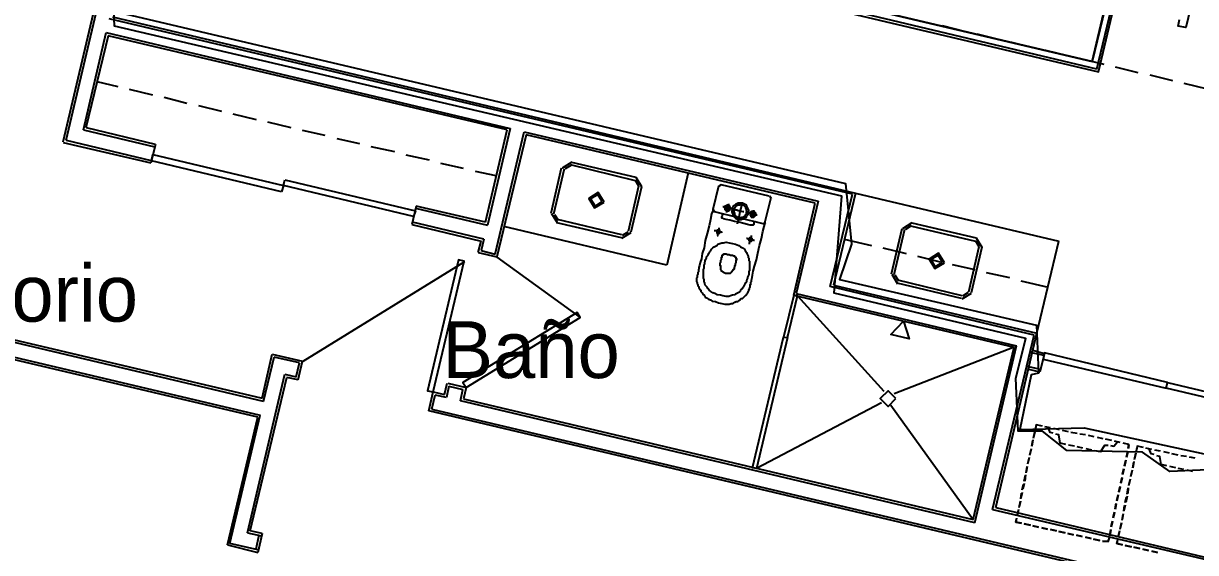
# Model space of a CAD drawing. Header units: feet. Extents: x -84 to 198, y -22 to 181.
# Drawn here: x 40.88 to 65.63, y 102.09 to 113.26 of the extents above; entities that cross this region are included whole.
import ezdxf
from ezdxf.enums import TextEntityAlignment as Align

# ---------------------------------------------------------------- set-up
doc = ezdxf.new("R2010")
doc.units = ezdxf.units.FT
for name, color, linetype in [('A-AREA-COMUN', 252, 'CONTINUOUS'), ('A-AREA-UNIDAD', 30, 'CONTINUOUS'), ('A-LINEA', 7, 'CONTINUOUS'), ('A-LINEA-FINA', 9, 'CONTINUOUS'), ('A-MURO-CONCRETO', 8, 'CONTINUOUS'), ('A-NOMBRE-ESPACIO', 2, 'CONTINUOUS')]:
    doc.layers.add(name, color=color, linetype=linetype)

msp = doc.modelspace()

# ---------------------------------------------------------------- linework, layer by layer
at = {"layer": 'A-AREA-COMUN'}
msp.add_lwpolyline([(42.912, 113.4933), (58.24, 109.8844), (58.368, 108.6044), (58.112, 107.8578), (62.272, 106.8978), (62.32, 105.8844), (62.16, 105.8489), (61.92, 104.6933), (63.28, 104.7289), (66.24, 104.0889)], dxfattribs=at)
at = {"layer": 'A-AREA-UNIDAD'}
msp.add_lwpolyline([(66.208, 103.8578), (65.088, 103.8044), (64.512, 104.2133), (62.912, 104.2489), (62.4, 104.6578), (61.888, 104.6578), (61.84, 105.7778), (62.048, 106.6133), (58, 107.5733), (58.16, 109.6178), (42.8, 113.2089), (42.752, 114.3644)], dxfattribs=at)
at = {"layer": 'A-LINEA'}
for p, q in [((43.2667, 117.0978), (41.7733, 110.7911)), ((41.72, 110.7644), (43.2, 117.0578)), ((63.5467, 112.2978), (63.8933, 113.7378)), ((42.76, 113.4044), (58.4533, 109.6844)), ((58.3867, 109.6578), (42.6933, 113.3644)), ((60.28, 113.2178), (60.7733, 113.0978)), ((42.1467, 111.0178), (42.6267, 113.0711)), ((42.6667, 113.0044), (42.2, 111.0578)), ((42.6267, 113.0711), (51.16, 111.0444)), ((51.0933, 111.0178), (42.6667, 113.0044)), ((61.0133, 113.0444), (61.4933, 112.9244)), ((61.7467, 112.8711), (62.2267, 112.7511)), ((62.4667, 112.6978), (62.96, 112.5778)), ((63.2, 112.5244), (63.6933, 112.4044)), ((63.9333, 112.3511), (64.4133, 112.2311)), ((64.6667, 112.1778), (65.1467, 112.0578)), ((42.88, 111.9244), (42.44, 112.0311)), ((65.3867, 112.0044), (65.88, 111.8844)), ((43.6133, 111.7511), (43.12, 111.8711)), ((44.3333, 111.5778), (43.8533, 111.6978)), ((45.0667, 111.4044), (44.5867, 111.5244)), ((45.8, 111.2311), (45.3067, 111.3511)), ((46.5333, 111.0578), (46.04, 111.1778)), ((42.1467, 111.0178), (43.6533, 110.6578)), ((43.6667, 110.7111), (42.2133, 111.0578)), ((47.2533, 110.8978), (46.7733, 111.0044)), ((50.64, 109.0711), (51.0933, 111.0178)), ((51.16, 111.0444), (50.68, 109.0044)), ((50.84, 108.3911), (51.4533, 110.9778)), ((51.4933, 110.9111), (50.88, 108.3378)), ((51.4533, 110.9778), (57.6667, 109.5111)), ((57.6, 109.4711), (51.4933, 110.9111)), ((41.72, 110.7511), (43.5733, 110.3244)), ((43.5867, 110.3644), (41.7867, 110.7911)), ((43.6667, 110.7111), (43.5733, 110.3244)), ((47.9867, 110.7244), (47.5067, 110.8311)), ((48.72, 110.5511), (48.2267, 110.6578)), ((49.4533, 110.3778), (48.96, 110.4844)), ((50.1733, 110.2044), (49.6933, 110.3111)), ((52.0267, 109.2578), (52.24, 110.2178)), ((52.08, 109.2444), (52.3067, 110.2044)), ((52.4584, 110.3333), (52.2578, 110.2095)), ((52.443, 110.2684), (52.3227, 110.1941)), ((52.4267, 110.2844), (53.8, 109.9511)), ((52.4533, 110.3378), (53.8133, 110.0178)), ((50.8667, 110.0444), (50.4267, 110.1378)), ((53.8773, 109.8281), (53.803, 109.9484)), ((53.9422, 109.8127), (53.8184, 110.0133)), ((54.92, 110.1111), (54.4667, 108.1644)), ((53.8667, 109.8311), (53.6533, 108.8711)), ((53.9333, 109.8178), (53.7067, 108.8578)), ((55.56, 109.8311), (55.44, 109.3378)), ((55.6174, 109.8565), (55.5613, 109.8219)), ((56.6267, 109.6178), (55.6133, 109.8578)), ((57.92, 107.7111), (58.3867, 109.6578)), ((58.4533, 109.6844), (57.9867, 107.7378)), ((58.4533, 109.6844), (62.7467, 108.6711)), ((56.5467, 109.0844), (56.6667, 109.5644)), ((56.6787, 109.5604), (56.6441, 109.6165)), ((57.1467, 107.5244), (57.6, 109.4711)), ((57.6667, 109.5111), (57.2, 107.5644)), ((49.1733, 109.4044), (49.08, 109.0178)), ((49.16, 109.3644), (50.68, 109.0044)), ((50.64, 109.0711), (49.1733, 109.4044)), ((52.0311, 109.2495), (52.155, 109.0489)), ((52.096, 109.2341), (52.1703, 109.1138)), ((55.4413, 109.3419), (55.4759, 109.2857)), ((55.4667, 109.2978), (56.4933, 109.0444)), ((49.08, 109.0178), (50.5467, 108.6711)), ((50.6, 108.7111), (49.0933, 109.0711)), ((54.4667, 108.1644), (51.0267, 108.9778)), ((53.5067, 108.7378), (52.1467, 109.0578)), ((53.52, 108.8044), (52.16, 109.1244)), ((56.5026, 109.0324), (56.5587, 109.067)), ((59.2133, 107.9778), (59.44, 108.9378)), ((59.2667, 107.9644), (59.4933, 108.9244)), ((59.645, 109.0533), (59.4445, 108.9295)), ((59.6297, 108.9884), (59.5094, 108.9141)), ((59.6133, 108.9911), (60.9867, 108.6711)), ((59.64, 109.0578), (61, 108.7378)), ((31.0533, 108.8578), (45.92, 105.3511)), ((45.9467, 105.2844), (31.0533, 108.8044)), ((50.48, 108.4311), (50.5467, 108.6711)), ((50.6, 108.7111), (50.5467, 108.4711)), ((53.515, 108.7289), (53.7155, 108.8527)), ((53.5303, 108.7938), (53.6506, 108.8681)), ((58.2133, 108.7111), (58.7867, 108.5778)), ((61.064, 108.5481), (60.9897, 108.6684)), ((61.1289, 108.5327), (61.005, 108.7333)), ((62.28, 106.7244), (62.7467, 108.6711)), ((31.04, 108.4978), (45.88, 104.9911)), ((45.8267, 104.9511), (31.04, 108.4444)), ((50.48, 108.4311), (50.88, 108.3378)), ((50.5467, 108.4711), (50.84, 108.3911)), ((59.0267, 108.5244), (59.52, 108.4044)), ((61.0533, 108.5511), (60.84, 107.5911)), ((61.12, 108.5378), (60.8933, 107.5778)), ((50.1923, 108.235), (46.7828, 106.1301)), ((52.6442, 107.0595), (50.8856, 108.3283)), ((59.76, 108.3511), (60.24, 108.2311)), ((60.4933, 108.1778), (60.9733, 108.0711)), ((59.2178, 107.9695), (59.3416, 107.7689)), ((59.2827, 107.9541), (59.357, 107.8338)), ((61.2133, 108.0044), (61.7067, 107.8978)), ((62.2267, 106.6844), (57.92, 107.7111)), ((57.9867, 107.7378), (62.28, 106.7244)), ((60.6933, 107.4578), (59.3333, 107.7778)), ((60.7067, 107.5111), (59.3467, 107.8444)), ((61.9467, 107.8311), (62.52, 107.6978)), ((57.1467, 107.5244), (61.8, 106.4311)), ((57.1733, 107.4711), (57.1733, 107.4711)), ((57.2, 107.5644), (61.8533, 106.4578)), ((57.2267, 107.5111), (59.0533, 105.4978)), ((60.7016, 107.4489), (60.9022, 107.5727)), ((60.717, 107.5138), (60.8373, 107.5881)), ((61.4133, 103.0444), (62.28, 106.7244)), ((60.9733, 102.7244), (61.8533, 106.4578)), ((61.3467, 103.0044), (62.2267, 106.6844)), ((45.92, 105.3511), (46.1333, 106.2844)), ((45.9467, 105.2844), (46.1733, 106.2178)), ((46.1333, 106.2844), (46.7733, 106.1378)), ((46.7067, 106.0978), (46.1733, 106.2178)), ((61.8, 106.4311), (59.2667, 105.4444)), ((60.9333, 102.7911), (61.8, 106.4311)), ((62.1333, 106.3244), (62.4267, 106.2578)), ((62.2, 106.3644), (62.44, 106.2978)), ((62.44, 106.2978), (62.3467, 105.9111)), ((46.64, 105.8044), (46.7067, 106.0978)), ((46.68, 105.7378), (46.7733, 106.1378)), ((62.0667, 106.0311), (62.36, 105.9644)), ((62.1067, 105.9644), (62.3467, 105.9111)), ((45.6133, 102.5111), (46.4, 105.8578)), ((45.6667, 102.5511), (46.44, 105.7911)), ((46.4, 105.8578), (46.64, 105.8044)), ((46.68, 105.7378), (46.44, 105.7911)), ((49.44, 105.0844), (49.5333, 105.4844)), ((49.5333, 105.4844), (49.7733, 105.4311)), ((49.7733, 105.4311), (49.8267, 105.6711)), ((49.8667, 105.6044), (49.8133, 105.3644)), ((49.84, 105.6711), (50.2267, 105.5778)), ((49.8667, 105.6044), (50.16, 105.5378)), ((50.1067, 105.2978), (50.16, 105.5378)), ((50.2267, 105.5778), (50.1733, 105.3378)), ((49.5067, 105.1244), (49.5733, 105.4178)), ((49.8133, 105.3644), (49.5733, 105.4178)), ((60.9733, 102.7244), (50.1067, 105.2978)), ((50.1733, 105.3378), (60.9333, 102.7911)), ((59, 105.2578), (56.36, 103.8711)), ((59.2, 105.2044), (60.9333, 102.7911)), ((45.24, 102.2844), (45.88, 104.9911)), ((68.9067, 100.4844), (49.44, 105.0844)), ((49.5067, 105.1244), (68.8667, 100.5511)), ((45.1867, 102.2578), (45.8267, 104.9511)), ((62.2533, 104.6978), (62.2667, 104.7644)), ((62.4, 104.7644), (62.2667, 104.7911)), ((62.5733, 104.7244), (62.4533, 104.7511)), ((62.5733, 104.7244), (62.4533, 104.7511)), ((62.76, 104.6844), (62.64, 104.7111)), ((62.76, 104.6844), (62.64, 104.7111)), ((62.2, 104.4711), (62.1733, 104.3378)), ((62.24, 104.6444), (62.2133, 104.5244)), ((62.2133, 104.5111), (62.24, 104.6444)), ((62.9467, 104.6444), (62.8267, 104.6711)), ((62.9467, 104.6444), (62.8267, 104.6711)), ((63.1333, 104.6044), (63, 104.6311)), ((63.1333, 104.6044), (63, 104.6311)), ((63.3067, 104.5778), (63.1867, 104.5911)), ((63.3067, 104.5778), (63.1867, 104.5911)), ((63.4933, 104.5378), (63.3733, 104.5644)), ((63.4933, 104.5378), (63.3733, 104.5644)), ((63.68, 104.4978), (63.56, 104.5244)), ((63.68, 104.4978), (63.56, 104.5244)), ((63.8667, 104.4578), (63.7333, 104.4844)), ((63.8667, 104.4578), (63.7333, 104.4844)), ((62.16, 104.2844), (62.1333, 104.1644)), ((62.1333, 104.1511), (62.16, 104.2711)), ((62.1733, 104.3378), (62.2, 104.4578)), ((62.8933, 104.3778), (62.7733, 104.4044)), ((63.08, 104.3378), (62.9467, 104.3644)), ((63.2533, 104.2978), (63.1333, 104.3244)), ((63.44, 104.2578), (63.32, 104.2844)), ((63.6267, 104.2178), (63.5067, 104.2444)), ((64.04, 104.4178), (63.92, 104.4444)), ((64.04, 104.4178), (63.92, 104.4444)), ((64.2267, 104.3778), (64.1067, 104.4044)), ((64.1733, 104.1111), (64.2, 104.2311)), ((64.2, 104.2178), (64.1733, 104.0978)), ((64.2267, 104.3511), (64.2133, 104.2844)), ((64.3867, 104.2444), (64.4, 104.3111)), ((64.5333, 104.3111), (64.4, 104.3378)), ((64.7067, 104.2711), (64.5867, 104.2978)), ((64.7067, 104.2711), (64.5867, 104.2978)), ((64.8933, 104.2311), (64.7733, 104.2578)), ((64.8933, 104.2311), (64.7733, 104.2578)), ((65.08, 104.1911), (64.96, 104.2178)), ((65.08, 104.1911), (64.96, 104.2178)), ((62.12, 104.0978), (62.0933, 103.9778)), ((62.0933, 103.9644), (62.12, 104.0844)), ((64.1333, 103.9244), (64.16, 104.0444)), ((64.16, 104.0444), (64.1333, 103.9111)), ((64.3333, 104.0178), (64.3067, 103.8844)), ((64.3067, 103.8844), (64.3333, 104.0044)), ((64.3733, 104.1911), (64.3467, 104.0711)), ((64.3467, 104.0578), (64.3733, 104.1911)), ((65.2667, 104.1511), (65.1333, 104.1778)), ((65.2667, 104.1511), (65.1333, 104.1778)), ((65.44, 104.1244), (65.32, 104.1378)), ((65.44, 104.1244), (65.32, 104.1378)), ((65.6267, 104.0844), (65.5067, 104.1111)), ((65.6267, 104.0844), (65.5067, 104.1111)), ((56.3333, 103.9244), (56.3333, 103.9244)), ((62.0133, 103.6044), (62.04, 103.7244)), ((62.04, 103.7378), (62.0267, 103.6044)), ((62.08, 103.9111), (62.0533, 103.7911)), ((62.0533, 103.7778), (62.08, 103.9111)), ((64.0933, 103.7511), (64.12, 103.8711)), ((64.12, 103.8578), (64.0933, 103.7378)), ((64.2933, 103.8311), (64.2667, 103.7111)), ((64.2667, 103.6978), (64.2933, 103.8178)), ((65.0267, 103.9244), (64.9067, 103.9511)), ((65.2133, 103.8844), (65.0933, 103.9111)), ((65.3867, 103.8444), (65.2667, 103.8711)), ((65.5733, 103.8044), (65.4533, 103.8311)), ((61.9733, 103.4178), (62, 103.5378)), ((62.0133, 103.5511), (61.9867, 103.4311)), ((64.0133, 103.3778), (64.04, 103.4978)), ((64.04, 103.4844), (64.0133, 103.3644)), ((64.0533, 103.5644), (64.08, 103.6844)), ((64.08, 103.6711), (64.0533, 103.5511)), ((64.2533, 103.6444), (64.2267, 103.5244)), ((64.2267, 103.5111), (64.2533, 103.6311)), ((61.9733, 103.3644), (61.9467, 103.2444)), ((61.9467, 103.2311), (61.96, 103.3511)), ((63.9733, 103.1911), (64, 103.3111)), ((64, 103.3111), (63.9733, 103.1778)), ((64.1467, 103.1511), (64.1733, 103.2711)), ((64.1867, 103.2844), (64.16, 103.1511)), ((64.1867, 103.3244), (64.2133, 103.4578)), ((64.2133, 103.4578), (64.2, 103.3378)), ((61.3467, 103.0044), (67.1333, 101.6444)), ((61.4133, 103.0444), (67.0933, 101.6978)), ((61.8933, 103.0044), (61.8667, 102.8711)), ((61.8667, 102.8711), (61.8933, 102.9911)), ((61.9333, 103.1778), (61.9067, 103.0578)), ((61.9067, 103.0444), (61.9333, 103.1778)), ((63.9333, 103.0178), (63.96, 103.1378)), ((63.96, 103.1244), (63.9333, 103.0044)), ((64.1467, 103.0978), (64.12, 102.9778)), ((64.12, 102.9644), (64.1333, 103.0844)), ((61.8533, 102.8178), (61.84, 102.7378)), ((61.84, 102.7378), (61.96, 102.7111)), ((63.8533, 102.6444), (63.88, 102.7644)), ((63.88, 102.7511), (63.8533, 102.6311)), ((63.8933, 102.8311), (63.92, 102.9511)), ((63.92, 102.9378), (63.8933, 102.8178)), ((64.1067, 102.9111), (64.08, 102.7911)), ((64.08, 102.7778), (64.1067, 102.8978)), ((45.6133, 102.5111), (45.9067, 102.4444)), ((45.92, 102.4978), (45.6667, 102.5511)), ((45.92, 102.4978), (45.8267, 102.0978)), ((62.0133, 102.6978), (62.1467, 102.6711)), ((62.1467, 102.6711), (62.0133, 102.6978)), ((62.2, 102.6578), (62.32, 102.6311)), ((62.32, 102.6311), (62.2, 102.6578)), ((62.3867, 102.6178), (62.5067, 102.5911)), ((62.5067, 102.5911), (62.3867, 102.6178)), ((62.5733, 102.5778), (62.6933, 102.5511)), ((62.6933, 102.5511), (62.5733, 102.5778)), ((62.7467, 102.5378), (62.88, 102.5111)), ((62.88, 102.5111), (62.7467, 102.5378)), ((62.9333, 102.4978), (63.0533, 102.4711)), ((63.0533, 102.4711), (62.9333, 102.4978)), ((63.84, 102.5778), (63.8133, 102.4444)), ((63.8267, 102.4578), (63.8533, 102.5778)), ((64.0267, 102.5511), (64, 102.4178)), ((64, 102.4178), (64.0267, 102.5378)), ((64.0667, 102.7244), (64.04, 102.6044)), ((64.04, 102.5911), (64.0667, 102.7244)), ((45.1867, 102.2578), (45.8267, 102.0978)), ((45.8267, 102.1511), (45.24, 102.2844)), ((45.8533, 102.4578), (45.7867, 102.1644)), ((63.12, 102.4578), (63.24, 102.4311)), ((63.24, 102.4311), (63.12, 102.4578)), ((63.3067, 102.4178), (63.4267, 102.3911)), ((63.4267, 102.3911), (63.3067, 102.4178)), ((63.48, 102.3778), (63.6133, 102.3511)), ((63.6133, 102.3511), (63.48, 102.3778)), ((63.9867, 102.3644), (63.9733, 102.2844)), ((63.9733, 102.2844), (64.0933, 102.2578)), ((64.1467, 102.2444), (64.28, 102.2178)), ((64.28, 102.2178), (64.1467, 102.2444)), ((64.3333, 102.2044), (64.4533, 102.1778)), ((64.4533, 102.1778), (64.3333, 102.2044)), ((64.52, 102.1644), (64.64, 102.1378)), ((64.64, 102.1378), (64.52, 102.1644)), ((64.7067, 102.1244), (64.8267, 102.0978)), ((64.8267, 102.0978), (64.7067, 102.1244))]:
    msp.add_line(p, q, dxfattribs=at)
for points in [[(57.76, 113.8044), (63.4533, 112.4578), (63.9067, 114.4044), (58.2133, 115.7511), (57.76, 113.8044)], [(63.5467, 112.2978), (57.6533, 113.6978), (58.0133, 115.2178)], [(65.44, 113.9778), (65.4533, 114.0444), (65.6267, 114.0044), (65.4267, 113.1778), (65.2667, 113.2044), (65.2933, 113.3511)], [(57.5867, 113.6578), (63.5867, 112.2444), (63.9333, 113.7244)], [(46.3333, 109.7111), (43.5867, 110.3644), (43.6133, 110.4978), (46.3733, 109.8444), (46.3333, 109.7111)], [(46.4, 109.9644), (49.16, 109.3111), (49.12, 109.1911), (46.3733, 109.8444), (46.4, 109.9644)], [(53.1422, 109.4927), (53.0184, 109.6933), (52.8178, 109.5695), (52.9416, 109.3689), (53.1422, 109.4927)], [(53.1033, 109.5019), (53.0092, 109.6544), (52.8567, 109.5603), (52.9508, 109.4078), (53.1033, 109.5019)], [(55.7333, 109.3111), (55.7467, 109.3111), (55.76, 109.3111), (55.7733, 109.3111), (55.7867, 109.3244), (55.8, 109.3244), (55.8, 109.3378), (55.8133, 109.3511), (55.8133, 109.3644), (55.8133, 109.3778), (55.8, 109.3911), (55.8, 109.4044), (55.7867, 109.4044), (55.7867, 109.4178), (55.7733, 109.4178), (55.76, 109.4311), (55.7467, 109.4311), (55.7333, 109.4178), (55.72, 109.4178), (55.7067, 109.4044), (55.6933, 109.4044), (55.6933, 109.3911), (55.6933, 109.3778), (55.6933, 109.3644), (55.6933, 109.3511), (55.6933, 109.3378), (55.7067, 109.3244), (55.72, 109.3111), (55.7333, 109.3111)], [(55.7333, 109.2711), (55.7333, 109.2844), (55.7333, 109.2978), (55.7333, 109.3244), (55.7467, 109.3511), (55.7467, 109.3778), (55.76, 109.4044), (55.76, 109.4311), (55.7733, 109.4444), (55.7733, 109.4578)], [(55.9733, 109.1244), (56.0133, 109.1244), (56.04, 109.1244), (56.0667, 109.1378), (56.0933, 109.1378), (56.12, 109.1644), (56.1467, 109.1778), (56.16, 109.2044), (56.1867, 109.2311), (56.1867, 109.2578), (56.2, 109.2978), (56.2, 109.3244), (56.1867, 109.3511), (56.1733, 109.3778), (56.16, 109.4044), (56.1467, 109.4311), (56.12, 109.4444), (56.0933, 109.4578), (56.0667, 109.4711), (56.0267, 109.4711), (56, 109.4711), (55.9733, 109.4711), (55.9467, 109.4578), (55.92, 109.4444), (55.8933, 109.4178), (55.8667, 109.4044), (55.8533, 109.3778), (55.8533, 109.3378), (55.84, 109.3111), (55.84, 109.2844), (55.8533, 109.2444), (55.8667, 109.2178), (55.88, 109.1911), (55.8933, 109.1778), (55.92, 109.1511), (55.9467, 109.1378), (55.9733, 109.1244)], [(55.9867, 109.1778), (56.0133, 109.1644), (56.04, 109.1644), (56.0533, 109.1778), (56.08, 109.1778), (56.0933, 109.1911), (56.12, 109.2044), (56.1333, 109.2311), (56.1467, 109.2444), (56.1467, 109.2711), (56.16, 109.2978), (56.1467, 109.3244), (56.1467, 109.3378), (56.1333, 109.3644), (56.1333, 109.3778), (56.1067, 109.4044), (56.0933, 109.4178), (56.0667, 109.4311), (56.0533, 109.4311), (56.0267, 109.4444), (56, 109.4311), (55.9733, 109.4311), (55.96, 109.4178), (55.9333, 109.4178), (55.92, 109.3911), (55.9067, 109.3778), (55.8933, 109.3511), (55.8933, 109.3378), (55.88, 109.3111), (55.88, 109.2844), (55.8933, 109.2578), (55.8933, 109.2444), (55.9067, 109.2178), (55.92, 109.2044), (55.9467, 109.1911), (55.96, 109.1778), (55.9867, 109.1778)], [(55.96, 109.0311), (55.96, 109.0444), (55.9733, 109.0844), (55.9867, 109.1511), (56, 109.2178), (56.0133, 109.2978), (56.04, 109.3644), (56.0533, 109.4311), (56.0533, 109.4711), (56.0667, 109.4844)], [(55.44, 109.3378), (55.44, 109.3111), (55.4133, 109.2444), (55.3867, 109.1244), (55.36, 108.9911), (55.32, 108.8311), (55.28, 108.6844), (55.2533, 108.5244), (55.2133, 108.4044), (55.2, 108.2978), (55.1733, 108.2178), (55.16, 108.1511), (55.1467, 108.1111), (55.1467, 108.0844), (55.1333, 108.0711), (55.1333, 108.0578), (55.1333, 108.0444), (55.1333, 108.0311), (55.1333, 108.0178), (55.12, 108.0044), (55.12, 107.9911), (55.12, 107.9778), (55.12, 107.9644), (55.1067, 107.9511), (55.1067, 107.9378), (55.1067, 107.9111), (55.1067, 107.8978), (55.0933, 107.8844), (55.0933, 107.8711), (55.0933, 107.8578), (55.0933, 107.8444), (55.0933, 107.8311), (55.0933, 107.8178), (55.1067, 107.7911), (55.1067, 107.7778), (55.1067, 107.7644), (55.12, 107.7511), (55.12, 107.7244), (55.1333, 107.7111), (55.1467, 107.6978), (55.1467, 107.6844), (55.16, 107.6578), (55.1733, 107.6444), (55.1867, 107.6311), (55.1867, 107.6044), (55.2, 107.5911), (55.2133, 107.5778), (55.2267, 107.5511), (55.2533, 107.5378), (55.2667, 107.5111), (55.28, 107.4844), (55.3067, 107.4711), (55.3467, 107.4444), (55.3867, 107.4311), (55.4267, 107.4044), (55.4933, 107.3911), (55.56, 107.3644), (55.6267, 107.3511), (55.6933, 107.3378), (55.7467, 107.3378), (55.7867, 107.3378), (55.8267, 107.3511), (55.8533, 107.3511), (55.88, 107.3644), (55.9067, 107.3778), (55.9333, 107.3911), (55.96, 107.3911), (55.9733, 107.4044), (55.9867, 107.4178), (56.0133, 107.4311), (56.0267, 107.4444), (56.04, 107.4578), (56.0667, 107.4578), (56.08, 107.4711), (56.0933, 107.4844), (56.1067, 107.4978), (56.12, 107.5111), (56.1333, 107.5244), (56.1467, 107.5378), (56.16, 107.5511), (56.1733, 107.5644), (56.1733, 107.5778), (56.1867, 107.5911), (56.1867, 107.6044), (56.2, 107.6178), (56.2, 107.6311), (56.2, 107.6444), (56.2133, 107.6578), (56.2133, 107.6711), (56.2133, 107.6844), (56.2267, 107.6978), (56.2267, 107.7111), (56.2267, 107.7244), (56.2267, 107.7511), (56.24, 107.7511), (56.24, 107.7644), (56.24, 107.7778), (56.24, 107.7911), (56.24, 107.8044), (56.2533, 107.8178), (56.2533, 107.8444), (56.2667, 107.8978), (56.28, 107.9511), (56.2933, 108.0311), (56.32, 108.1378), (56.36, 108.2711), (56.3867, 108.4178), (56.4267, 108.5778), (56.4667, 108.7244), (56.4933, 108.8711), (56.52, 108.9778), (56.5467, 109.0578), (56.5467, 109.0844)], [(56.32, 109.0978), (56.32, 109.0844), (56.3067, 109.0711), (56.3067, 109.0444), (56.3067, 109.0311), (56.3067, 109.0178), (56.2933, 109.0178), (56.2933, 109.0044), (56.28, 109.0044), (56.2667, 109.0044), (56.2267, 109.0044), (56.1733, 109.0178), (56.0933, 109.0444), (55.9867, 109.0711), (55.8933, 109.0844), (55.8, 109.1111), (55.72, 109.1244), (55.6667, 109.1378), (55.6533, 109.1511), (55.64, 109.1511), (55.6267, 109.1511), (55.6267, 109.1644), (55.6267, 109.1778), (55.6267, 109.1911), (55.64, 109.2044), (55.64, 109.2178), (55.64, 109.2311), (55.64, 109.2444), (55.64, 109.2578)], [(55.88, 109.3378), (55.8667, 109.3378), (55.8533, 109.3378), (55.8267, 109.3511), (55.7867, 109.3644), (55.7467, 109.3644), (55.7067, 109.3778), (55.68, 109.3778), (55.6667, 109.3911), (55.6533, 109.3911)], [(55.7467, 109.3378), (55.76, 109.3378), (55.7733, 109.3378), (55.7733, 109.3511), (55.7867, 109.3644), (55.7733, 109.3778), (55.7733, 109.3911), (55.76, 109.3911), (55.7467, 109.3911), (55.7333, 109.3911), (55.72, 109.3778), (55.72, 109.3644), (55.72, 109.3511), (55.7333, 109.3378), (55.7467, 109.3378)], [(56.0933, 109.2844), (56.08, 109.2844), (56.0533, 109.2978), (56.0267, 109.2978), (56, 109.3111), (55.9733, 109.3111), (55.9467, 109.3244), (55.9333, 109.3244), (55.92, 109.3244)], [(56.3733, 109.2178), (56.36, 109.2178), (56.3467, 109.2311), (56.32, 109.2311), (56.28, 109.2444), (56.24, 109.2444), (56.2133, 109.2578), (56.1733, 109.2711), (56.16, 109.2711), (56.1467, 109.2711)], [(56.2667, 109.1778), (56.28, 109.1778), (56.2933, 109.1778), (56.3067, 109.1778), (56.3067, 109.1911), (56.32, 109.1911), (56.3333, 109.2044), (56.3467, 109.2178), (56.3467, 109.2311), (56.3467, 109.2444), (56.3467, 109.2578), (56.3333, 109.2711), (56.32, 109.2844), (56.3067, 109.2978), (56.2933, 109.2978), (56.28, 109.2978), (56.2667, 109.2978), (56.2533, 109.2978), (56.2533, 109.2844), (56.24, 109.2844), (56.24, 109.2711), (56.2267, 109.2578), (56.2267, 109.2444), (56.2267, 109.2311), (56.2267, 109.2178), (56.24, 109.2044), (56.24, 109.1911), (56.2533, 109.1911), (56.2667, 109.1911), (56.2667, 109.1778)], [(56.28, 109.2044), (56.2933, 109.2044), (56.2933, 109.2178), (56.3067, 109.2178), (56.32, 109.2311), (56.32, 109.2444), (56.3067, 109.2578), (56.3067, 109.2711), (56.2933, 109.2711), (56.28, 109.2711), (56.2667, 109.2711), (56.2667, 109.2578), (56.2533, 109.2578), (56.2533, 109.2444), (56.2533, 109.2311), (56.2667, 109.2178), (56.2667, 109.2044), (56.28, 109.2044)], [(56.2667, 109.1511), (56.2667, 109.1644), (56.28, 109.1911), (56.28, 109.2178), (56.2933, 109.2578), (56.2933, 109.2844), (56.3067, 109.3111), (56.3067, 109.3244)], [(55.5333, 108.7778), (55.5467, 108.7911), (55.5467, 108.8178), (55.5467, 108.8444), (55.56, 108.8844), (55.5733, 108.9111), (55.5733, 108.9378), (55.5733, 108.9511)], [(55.64, 108.8444), (55.6267, 108.8578), (55.6, 108.8578), (55.5733, 108.8578), (55.5333, 108.8711), (55.5067, 108.8844), (55.48, 108.8844), (55.4667, 108.8844)], [(55.5467, 108.8311), (55.56, 108.8311), (55.5733, 108.8311), (55.5867, 108.8444), (55.5867, 108.8578), (55.5867, 108.8711), (55.5867, 108.8844), (55.5867, 108.8978), (55.5733, 108.8978), (55.56, 108.8978), (55.5467, 108.8978), (55.5333, 108.8978), (55.5333, 108.8844), (55.52, 108.8844), (55.52, 108.8711), (55.52, 108.8578), (55.52, 108.8444), (55.5333, 108.8444), (55.5333, 108.8311), (55.5467, 108.8311)], [(56.32, 108.6844), (56.3067, 108.6844), (56.28, 108.6978), (56.2533, 108.6978), (56.2133, 108.7111), (56.1867, 108.7111), (56.16, 108.7244), (56.1467, 108.7244)], [(56.2267, 108.6711), (56.24, 108.6711), (56.2533, 108.6711), (56.2667, 108.6844), (56.2667, 108.6978), (56.2667, 108.7111), (56.2667, 108.7244), (56.2533, 108.7378), (56.24, 108.7378), (56.2267, 108.7378), (56.2133, 108.7378), (56.2133, 108.7244), (56.2, 108.7244), (56.2, 108.7111), (56.2, 108.6978), (56.2, 108.6844), (56.2133, 108.6844), (56.2133, 108.6711), (56.2267, 108.6711)], [(56.2133, 108.6044), (56.2133, 108.6178), (56.2133, 108.6311), (56.2267, 108.6578), (56.2267, 108.6844), (56.24, 108.7111), (56.24, 108.7511), (56.2533, 108.7644), (56.2533, 108.7911)], [(55.8533, 108.6178), (55.92, 108.6044), (55.9867, 108.5778), (56.0267, 108.5511), (56.0667, 108.5244), (56.1067, 108.4978), (56.12, 108.4711), (56.1467, 108.4311), (56.16, 108.4044), (56.1733, 108.3778), (56.1867, 108.3511), (56.1867, 108.3244), (56.2, 108.3111), (56.2, 108.2844), (56.2, 108.2578), (56.2133, 108.2444), (56.2133, 108.2178), (56.2133, 108.2044), (56.2133, 108.1778), (56.2133, 108.1644), (56.2133, 108.1378), (56.2133, 108.1244), (56.2133, 108.0978), (56.2133, 108.0711), (56.2133, 108.0444), (56.2, 108.0178), (56.2, 107.9911), (56.2, 107.9644), (56.1867, 107.9378), (56.1733, 107.9111), (56.1733, 107.8844), (56.16, 107.8578), (56.1467, 107.8311), (56.1467, 107.8178), (56.1333, 107.7911), (56.12, 107.7778), (56.1067, 107.7511), (56.1067, 107.7378), (56.0933, 107.7244), (56.08, 107.6978), (56.0667, 107.6844), (56.0667, 107.6711), (56.0533, 107.6578), (56.04, 107.6444), (56.0267, 107.6311), (56.0133, 107.6044), (56, 107.5911), (55.9733, 107.5778), (55.9467, 107.5644), (55.92, 107.5511), (55.8933, 107.5378), (55.8533, 107.5244), (55.8133, 107.5111), (55.7733, 107.4978), (55.72, 107.4978), (55.6533, 107.5111), (55.6, 107.5244), (55.5333, 107.5378), (55.48, 107.5644), (55.44, 107.5778), (55.4, 107.6044), (55.36, 107.6311), (55.3333, 107.6711), (55.32, 107.6978), (55.2933, 107.7244), (55.28, 107.7378), (55.2667, 107.7644), (55.2667, 107.7911), (55.2533, 107.8044), (55.2533, 107.8311), (55.2533, 107.8444), (55.2533, 107.8578), (55.24, 107.8844), (55.24, 107.8978), (55.24, 107.9244), (55.24, 107.9378), (55.24, 107.9644), (55.24, 107.9778), (55.24, 108.0044), (55.24, 108.0311), (55.24, 108.0578), (55.24, 108.0711), (55.2533, 108.0978), (55.2533, 108.1378), (55.2533, 108.1644), (55.2667, 108.1911), (55.2667, 108.2178), (55.28, 108.2444), (55.28, 108.2711), (55.2933, 108.2844), (55.3067, 108.3111), (55.3067, 108.3378), (55.32, 108.3511), (55.3333, 108.3644), (55.3467, 108.3911), (55.3467, 108.4044), (55.36, 108.4178), (55.3733, 108.4444), (55.3867, 108.4578), (55.4, 108.4711), (55.4133, 108.4978), (55.4267, 108.5111), (55.44, 108.5244), (55.4667, 108.5511), (55.4933, 108.5644), (55.52, 108.5778), (55.5467, 108.6044), (55.5867, 108.6178), (55.6267, 108.6311), (55.6667, 108.6311), (55.72, 108.6444), (55.7867, 108.6311), (55.8533, 108.6178)], [(49.5333, 105.4844), (50.1867, 108.2444), (50.0667, 108.2711), (49.4133, 105.5111), (49.5333, 105.4844)], [(55.6933, 108.3911), (55.68, 108.3911), (55.6667, 108.3911), (55.6667, 108.3778), (55.6533, 108.3778), (55.64, 108.3778), (55.64, 108.3644), (55.6267, 108.3644), (55.6267, 108.3511), (55.6267, 108.3378), (55.6267, 108.3244), (55.6133, 108.3244), (55.6133, 108.3111), (55.6133, 108.2978), (55.6133, 108.2844), (55.6133, 108.2711), (55.6, 108.2578), (55.6, 108.2444), (55.6, 108.2311), (55.6, 108.2178), (55.5867, 108.2044), (55.5867, 108.1911), (55.5867, 108.1778), (55.5867, 108.1644), (55.5867, 108.1511), (55.6, 108.1511), (55.6, 108.1378), (55.6, 108.1244), (55.6, 108.1111), (55.6, 108.0978), (55.6, 108.0844), (55.6, 108.0711), (55.6133, 108.0578), (55.6133, 108.0444), (55.6267, 108.0311), (55.6533, 108.0178), (55.68, 108.0044), (55.7067, 107.9911), (55.7467, 107.9911), (55.7733, 107.9911), (55.8, 107.9911), (55.8133, 107.9911), (55.8267, 108.0044), (55.84, 108.0178), (55.84, 108.0311), (55.8533, 108.0444), (55.8667, 108.0578), (55.8667, 108.0711), (55.88, 108.0711), (55.88, 108.0844), (55.8933, 108.0844), (55.8933, 108.0978), (55.8933, 108.1111), (55.9067, 108.1244), (55.9067, 108.1378), (55.9067, 108.1511), (55.92, 108.1644), (55.92, 108.1778), (55.92, 108.1911), (55.9333, 108.2178), (55.9333, 108.2311), (55.9333, 108.2444), (55.9333, 108.2578), (55.9333, 108.2711), (55.9467, 108.2711), (55.9467, 108.2844), (55.9467, 108.2978), (55.9333, 108.2978), (55.9333, 108.3111), (55.9333, 108.3244), (55.92, 108.3244), (55.9067, 108.3378), (55.9067, 108.3511), (55.8933, 108.3511), (55.88, 108.3511), (55.8533, 108.3644), (55.8133, 108.3644), (55.7867, 108.3778), (55.7467, 108.3778), (55.72, 108.3911), (55.7067, 108.3911), (55.6933, 108.3911)], [(60.3289, 108.2127), (60.205, 108.4133), (60.0045, 108.2895), (60.1283, 108.0889), (60.3289, 108.2127)], [(60.2899, 108.2219), (60.1958, 108.3744), (60.0434, 108.2803), (60.1375, 108.1278), (60.2899, 108.2219)], [(57.0133, 106.6311), (57.2267, 107.5111), (57.1467, 107.5244), (56.9333, 106.6444), (57.0133, 106.6311)], [(50.2267, 105.5778), (52.64, 107.0578), (52.5733, 107.1644), (50.16, 105.6844), (50.2267, 105.5778)], [(57.0133, 106.6311), (56.36, 103.8711), (56.28, 103.8844), (56.9333, 106.6444), (57.0133, 106.6311)], [(56.96, 106.5911), (56.96, 106.5911), (56.96, 106.5911)], [(56.9867, 106.6844), (56.9867, 106.6844), (56.9867, 106.6844)], [(62.4133, 106.1778), (65.0133, 105.5644), (65.04, 105.6844), (62.44, 106.3111), (62.4133, 106.1778)], [(59.3067, 105.3444), (59.14, 105.5111), (58.9733, 105.3444), (59.14, 105.1778), (59.3067, 105.3444)], [(67.6, 104.9511), (65.0133, 105.5644), (65.04, 105.6844), (67.6267, 105.0711), (67.6, 104.9511)], [(62.4, 104.7644), (62.2667, 104.7911), (62.2533, 104.7111)], [(62.6267, 104.6178), (62.56, 104.6311), (62.52, 104.7378)], [(62.7733, 104.4044), (62.7467, 104.5778), (62.68, 104.5911)], [(63.6267, 104.2178), (63.72, 104.3644), (63.7867, 104.3644)], [(63.84, 104.3511), (63.9067, 104.3378), (63.9867, 104.4311)], [(64.2133, 104.2978), (64.2267, 104.3778), (64.1067, 104.4044)], [(64.5333, 104.3111), (64.4, 104.3378), (64.3867, 104.2578)], [(64.76, 104.1644), (64.6933, 104.1778), (64.6533, 104.2844)], [(64.9067, 103.9511), (64.88, 104.1244), (64.8133, 104.1378)], [(61.96, 102.7111), (61.84, 102.7378), (61.8533, 102.8044)], [(63.6667, 102.3378), (63.7867, 102.3244), (63.8133, 102.4044)], [(63.8, 102.3911), (63.7867, 102.3244), (63.6667, 102.3378)], [(64.0933, 102.2578), (63.9733, 102.2844), (63.9867, 102.3511)]]:
    msp.add_lwpolyline(points, dxfattribs=at)
at = {"layer": 'A-LINEA-FINA'}
msp.add_lwpolyline([(59.5867, 106.6044), (59.2, 106.6978), (59.4667, 106.9778), (59.5867, 106.6044), (59.5867, 106.6044)], dxfattribs=at)
at = {"layer": 'A-MURO-CONCRETO'}
msp.add_lwpolyline([(57.76, 113.8044), (63.7733, 113.8044), (63.4533, 112.4578), (57.76, 113.8044), (57.76, 113.8044)], dxfattribs=at)

# ---------------------------------------------------------------- texts
at = {"layer": 'A-NOMBRE-ESPACIO'}
for s, p in [('Dormitorio', (39.6, 106.9689)), ('Baño', (51.6, 105.7778))]:
    msp.add_text(s, height=1.2, dxfattribs=at).set_placement(p, align=Align.CENTER)

doc.saveas('drawing.dxf')
